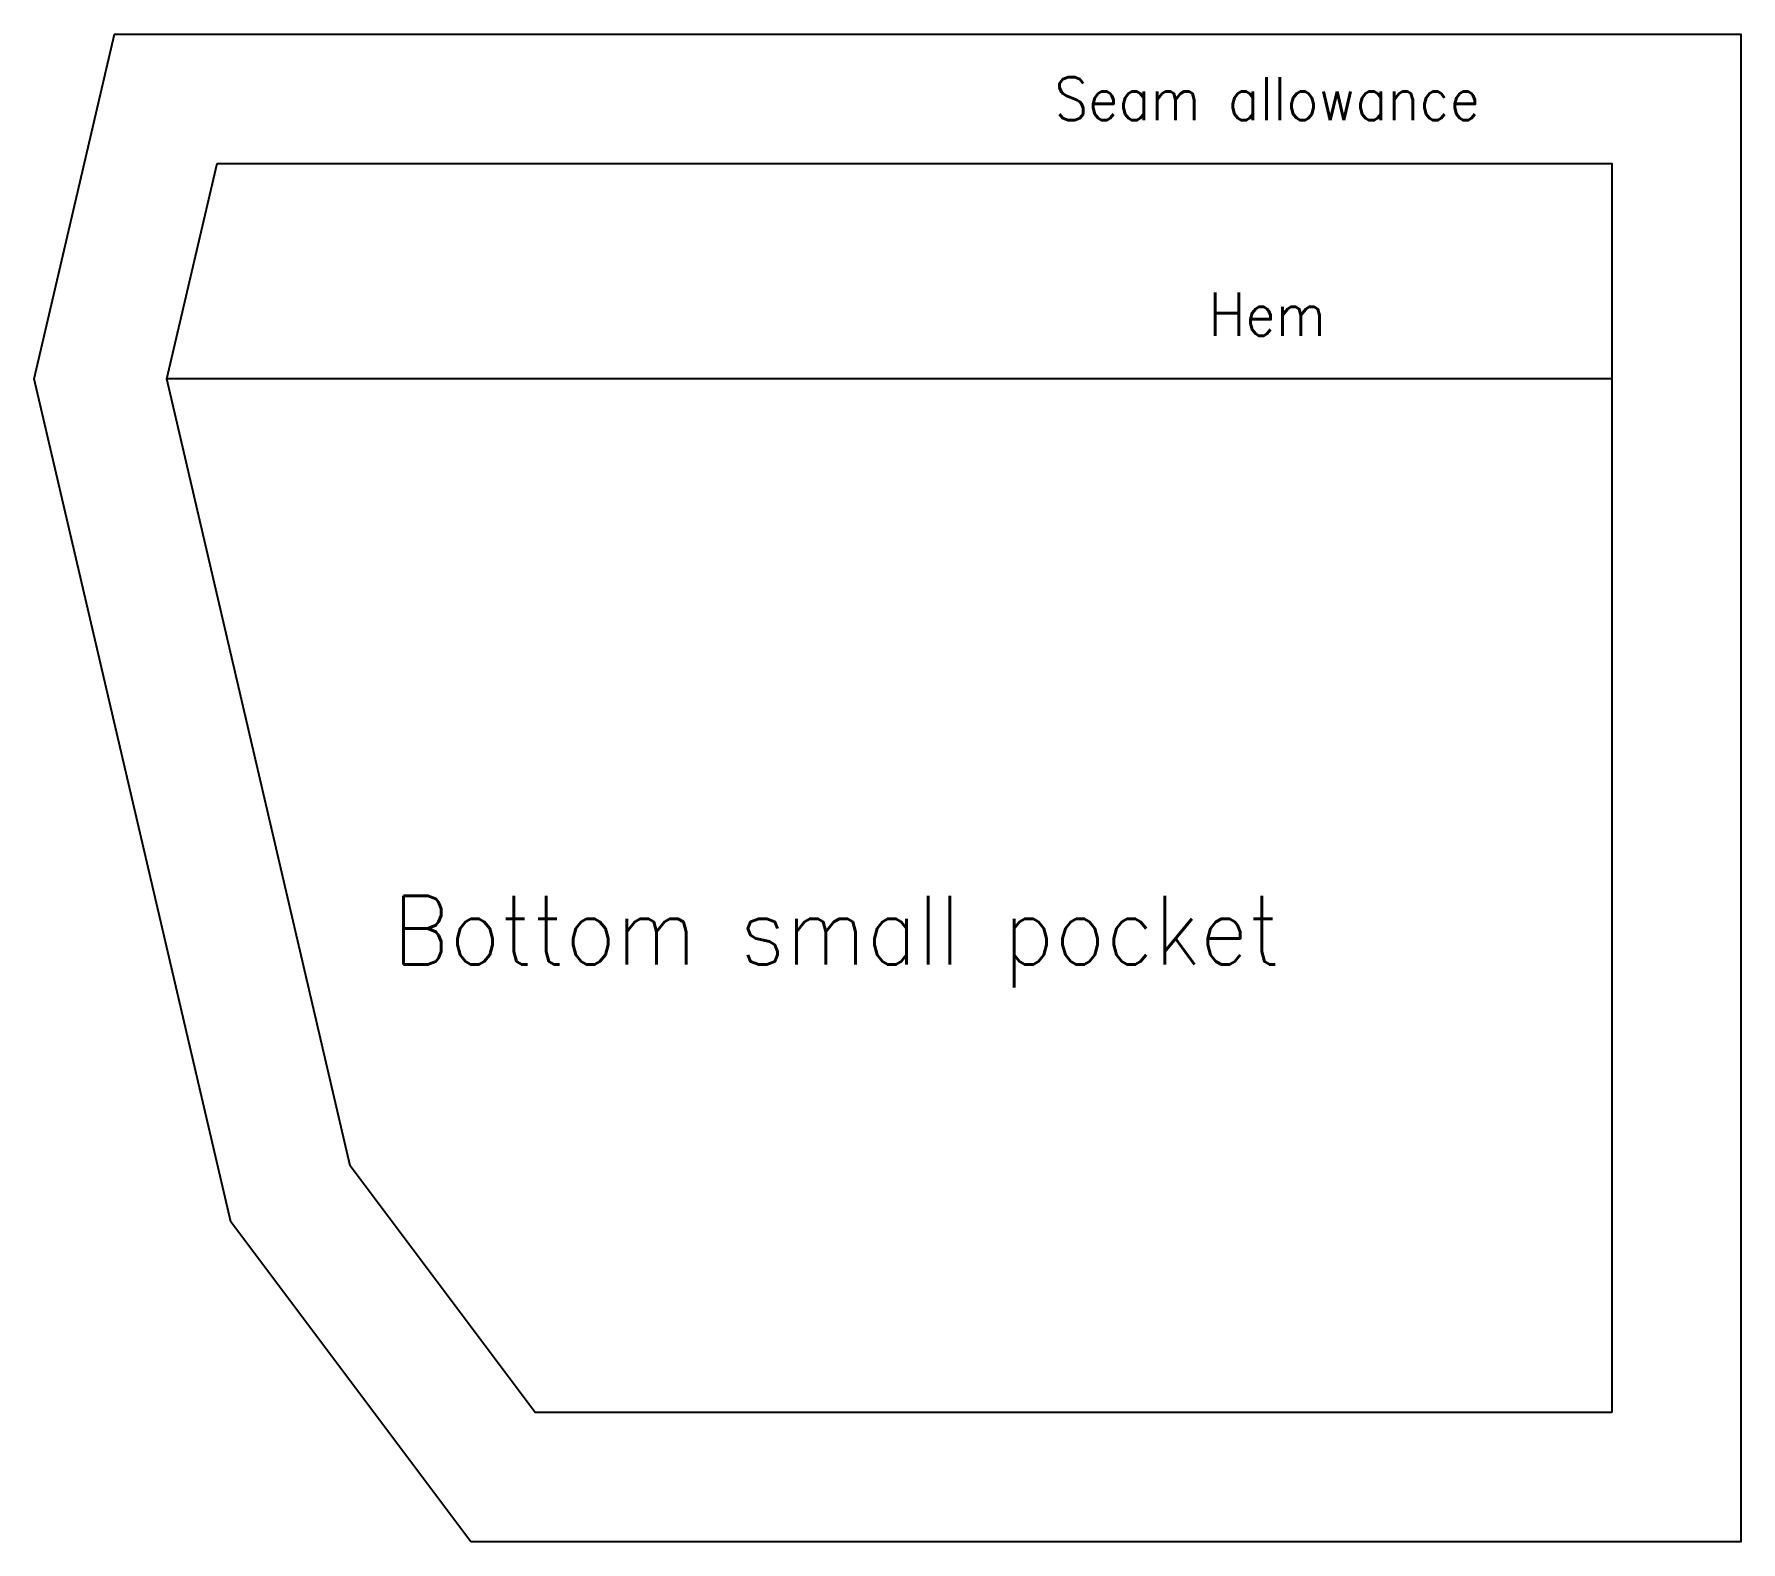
# Model space of a CAD drawing. Header units: millimetres. Extents: x -143 to 55, y -155 to 20.
import ezdxf
from ezdxf.enums import TextEntityAlignment as Align

# ---------------------------------------------------------------- set-up
doc = ezdxf.new("R2010")
doc.units = ezdxf.units.MM
doc.layers.get('0').update_dxf_attribs({"lineweight": 25, "true_color": 0xffffff})
doc.styles.add('textstyle0', font='')
doc.styles.add('textstyle1', font='')
doc.styles.add('textstyle2', font='')
doc.styles.get('textstyle0').set_extended_font_data('standard')
doc.styles.get('textstyle1').set_extended_font_data('standard')
doc.styles.get('textstyle2').set_extended_font_data('standard')

msp = doc.modelspace()

# ---------------------------------------------------------------- linework, layer by layer
msp.add_line((40, -20), (-127.8, -20))
at = {"flags": 128}
for points in [[(-92.5, -155), (-120.37, -117.84), (-143.2, -20), (-133.87, 20), (55, 20), (55, -155)], [(40, -140), (-85, -140), (-106.48, -111.36), (-127.8, -20), (-121.96, 5), (40, 5)]]:
    msp.add_lwpolyline(points, close=True, dxfattribs=at)

# ---------------------------------------------------------------- texts
for s, height, style, p in [('Seam allowance', 5, 'textstyle1', (0, 15)), ('Hem', 5, 'textstyle0', (0, -10)), ('Bottom small pocket', 8, 'textstyle2', (-50, -80))]:
    msp.add_text(s, height=height, dxfattribs=dict(style=style)).set_placement(p, align=Align.TOP_CENTER)

doc.saveas('drawing.dxf')
